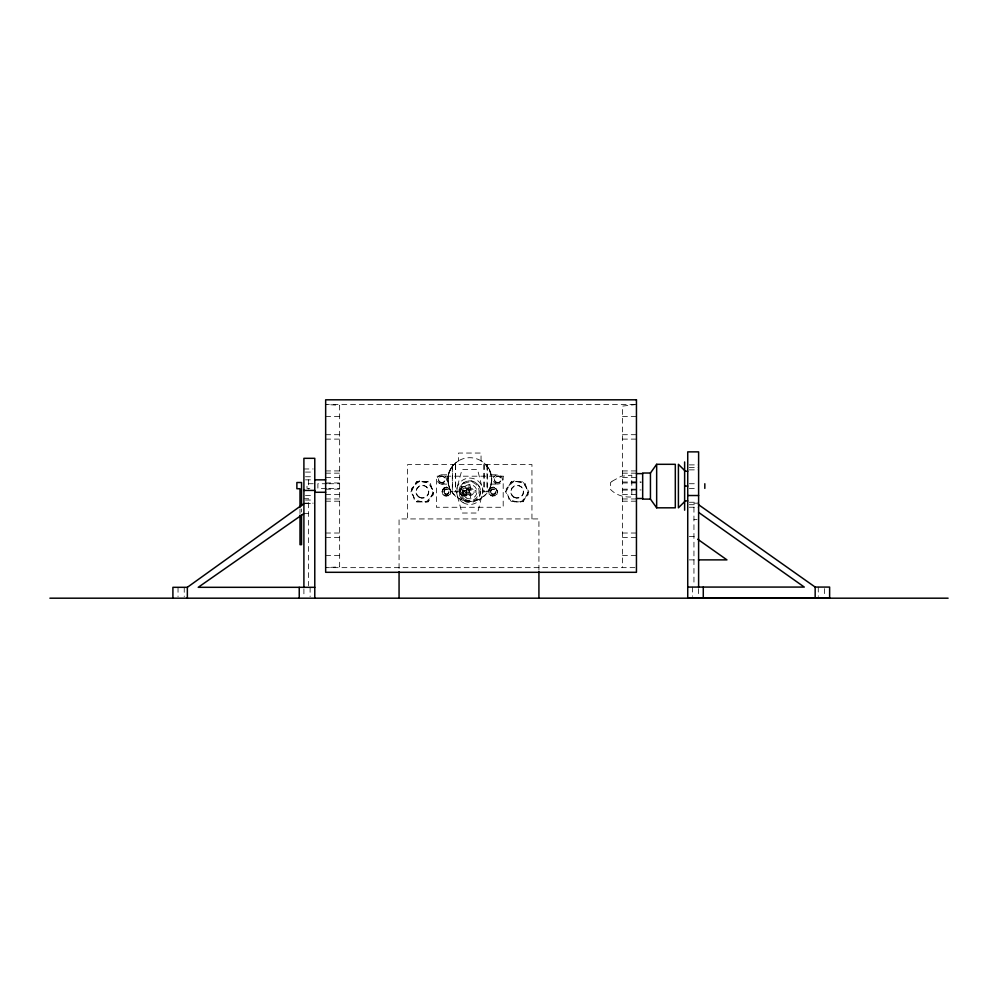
<?xml version="1.0" encoding="UTF-8"?>
<svg xmlns="http://www.w3.org/2000/svg" width="998" height="998" viewBox="0 0 998 998"><rect width="100%" height="100%" fill="white"/><g stroke="black" fill="none" stroke-linecap="round" stroke-linejoin="round"><path stroke-width="0.75" stroke-dasharray="4.99 3.74" d="M490.804 485.09C493.237 475.784 488.97 465.467 480.662 460.614M491.028 485.153C492.787 477.93 490.966 469.971 485.814 464.544M453.753 464.544C448.613 469.971 446.792 477.93 448.551 485.153M461.712 486.612L460.465 491.266L461.712 495.931M410.877 491.889L416.578 481.997L428.005 481.984L433.718 491.877L428.017 501.769L416.59 501.769L410.739 491.74L416.565 481.647L428.217 481.647L434.043 491.74L428.217 501.832L416.565 501.832M505.736 491.715L511.438 481.822L522.865 481.822L528.578 491.715L522.865 501.607L511.438 501.607M460.54 488.933L461.288 487.972M458.905 460.614A21.756 21.756 0 0 0 458.905 498.301A21.756 21.756 0 0 0 491.54 479.464A21.756 21.756 0 0 0 458.905 460.614C450.609 465.467 446.331 475.784 448.776 485.09M636.45 404.477L622.465 406.111L622.465 567.65M634.903 404.477L325.66 404.477L339.644 405.3L339.644 566.827L325.66 567.65L634.903 567.65M325.66 416.54L339.644 416.54M622.465 416.54L636.45 416.54M325.66 434.704L339.644 434.704M622.465 434.704L636.45 434.704M325.66 439.108L339.644 439.108M622.465 439.108L636.45 439.108M689.294 464.893L698.612 464.893M689.294 467.413L698.612 467.413M303.903 468.973L313.222 468.973M689.294 469.871L698.612 469.871M325.66 470.931L339.644 470.931M622.465 470.931L636.45 470.931M305.463 472.079L313.222 472.079M325.66 473.164L339.644 473.164M622.465 473.164L636.45 473.164M441.815 474.799L448.638 474.799M490.929 474.799L497.752 474.799M305.463 476.745L313.222 476.745M325.66 477.568L339.644 477.568M622.465 477.568L636.45 477.568M305.463 479.851L313.222 479.851M622.465 482.022L641.115 482.022M631.796 482.184L641.115 482.184M325.66 482.957L339.644 482.957M622.465 482.957L636.45 482.957M313.222 483.731L307.01 483.731L307.01 488.396L313.222 488.396M327.207 483.731L317.888 483.731L317.888 488.396L327.207 488.396M328.766 483.731L339.644 483.731M689.294 483.731L697.066 483.731M441.815 484.117L448.638 484.117M490.929 484.117L497.752 484.117M328.766 488.396L339.644 488.396M689.294 488.396L697.066 488.396M325.66 489.17L339.644 489.17M622.465 489.17L636.45 489.17M466.727 489.394L472.84 489.394M622.465 490.105L641.115 489.943M458.905 491.74L452.306 491.74L452.306 464.544M480.662 491.74A10.878 10.878 0 0 1 464.344 501.158A10.878 10.878 0 0 1 464.344 482.308A10.878 10.878 0 0 1 480.662 491.74L487.274 491.74L487.274 464.544M466.727 494.085L472.84 494.085M325.66 494.559L339.644 494.559M622.465 494.559L636.45 494.559M305.463 495.382L313.222 495.382M303.903 498.726L308.569 498.726L308.569 585.764M325.66 498.963L339.644 498.963M622.465 498.963L636.45 498.963M305.463 500.048L313.222 500.048M325.66 501.196L339.644 501.196M622.465 501.196L636.45 501.196M689.294 502.256L698.612 502.256M303.903 503.154L313.222 503.154M698.612 503.192L693.947 503.192L693.947 585.564M305.463 503.628L313.222 503.628M689.294 504.714L698.612 504.714M689.294 507.234L698.612 507.234M303.903 513.546L308.569 513.546M693.947 519.534L697.066 519.534M325.66 533.019L339.644 533.019M622.465 533.019L636.45 533.019M689.294 536.562L693.947 536.562L696.492 538.359M325.66 537.423L339.644 537.423M622.465 537.423L636.45 537.423M325.66 555.587L339.644 555.587M622.465 555.587L636.45 555.587M689.294 559.878L696.953 559.878M464.868 490.991L464.195 491.577L464.956 491.078M460.54 493.598L461.288 494.571M824.485 588.62L824.485 596.392M818.273 587.074L818.273 596.392M698.612 588.62L698.612 596.392M692.4 587.074L692.4 596.392M538.92 570.207L538.92 518.935L399.063 518.935L399.063 570.207M531.946 518.935L531.946 464.544L407.621 464.544L407.621 518.935M487.036 464.544L487.036 491.74M484.155 464.544L484.155 491.74M483.93 464.544L483.93 491.74M481.048 460.914L481.048 453.042L458.519 453.042L458.519 460.914M455.649 464.544L455.649 491.74M455.412 464.544L455.412 491.74M452.531 464.544L452.531 491.74M310.116 587.311L310.116 596.629M308.569 479.851L308.569 489.17M303.903 588.857L303.903 596.629M301.546 508.93L301.546 512.036M299.999 508.93L299.999 513.583M184.243 587.311L184.243 596.629M178.031 587.311L178.031 596.629M488.833 468.461A21.993 21.993 0 0 1 469.784 501.445A21.993 21.993 0 0 1 450.747 468.461M457.022 487.847L457.022 494.684L462.012 513.022L477.555 513.022L482.995 491.266L477.555 469.509L462.012 469.509L457.022 487.847M444.147 487.698L441.815 491.74L444.147 495.769L448.813 495.769L451.133 491.74L448.813 487.698L444.147 487.698M490.767 487.698L488.434 491.74L490.767 495.769L495.432 495.769L497.752 491.74L495.432 487.698L490.767 487.698M511.35 481.647L505.524 491.74L511.35 501.832L523.014 501.832L528.84 491.74L523.014 481.647L511.35 481.647M467.039 488.983L466.415 489.793A3.88 3.88 0 0 0 466.415 493.673L467.039 494.484A3.88 3.88 0 0 0 472.528 494.484L473.152 493.673A3.88 3.88 0 0 0 473.152 489.793L472.528 488.983A3.88 3.88 0 0 0 467.039 488.983M419.447 480.699L411.363 488.783L414.32 499.811L425.348 502.767L433.431 494.696L430.475 483.656L419.447 480.699M514.232 480.699L506.161 488.783L509.117 499.811L520.145 502.767L528.229 494.696L525.272 483.656L514.232 480.699M611.936 481.36L610.389 482.807L610.389 489.319C615.866 495.07 624 497.553 631.796 496.942L631.796 475.185L621.118 476.283L611.936 481.36M446.48 487.074L442.438 489.407L442.438 494.06L446.48 496.393L450.51 494.06L450.51 489.407L446.48 487.074M493.099 487.074L489.057 489.407L489.057 494.06L493.099 496.393L497.129 494.06L497.129 489.407L493.099 487.074M503.192 476.196L436.376 476.196L436.376 507.271L503.192 507.271L503.192 476.196M470.557 485.053L469.01 485.053L469.01 490.492L463.571 490.492L463.571 492.051L469.01 492.051L469.01 497.491L470.557 497.491L470.557 492.051L475.996 492.051L475.996 490.492L470.557 490.492L470.557 485.053M462.111 495.544A4.94 4.94 0 0 0 469.509 491.266A4.94 4.94 0 0 0 462.111 486.999A4.94 4.94 0 0 0 462.111 495.544M463.621 492.937A1.921 1.921 0 0 0 466.503 491.266A1.921 1.921 0 0 0 463.621 489.606A1.921 1.921 0 0 0 463.621 492.937M445.308 493.748A2.333 2.333 0 0 0 448.813 491.74A2.333 2.333 0 0 0 445.308 489.719A2.333 2.333 0 0 0 445.308 493.748M491.927 493.748A2.333 2.333 0 0 0 495.432 491.74A2.333 2.333 0 0 0 491.927 489.719A2.333 2.333 0 0 0 491.927 493.748M464.581 500.285A10.417 10.417 0 0 0 480.2 491.266A10.417 10.417 0 0 0 464.581 482.246A10.417 10.417 0 0 0 464.581 500.285M513.958 497.316A6.45 6.45 0 0 0 523.626 491.74A6.45 6.45 0 0 0 513.958 486.151A6.45 6.45 0 0 0 513.958 497.316M419.16 497.316A6.45 6.45 0 0 0 428.841 491.74A6.45 6.45 0 0 0 419.16 486.151A6.45 6.45 0 0 0 419.16 497.316M491.041 495.307A4.117 4.117 0 0 0 497.216 491.74A4.117 4.117 0 0 0 491.041 488.172A4.117 4.117 0 0 0 491.041 495.307M444.422 495.307A4.117 4.117 0 0 0 450.597 491.74A4.117 4.117 0 0 0 444.422 488.172A4.117 4.117 0 0 0 444.422 495.307M419.285 497.116A6.213 6.213 0 0 0 428.616 491.74A6.213 6.213 0 0 0 419.285 486.35A6.213 6.213 0 0 0 419.285 497.116M514.082 497.116A6.213 6.213 0 0 0 523.401 491.74A6.213 6.213 0 0 0 514.082 486.35A6.213 6.213 0 0 0 514.082 497.116M465.118 499.349A9.319 9.319 0 0 0 479.115 491.266A9.319 9.319 0 0 0 465.118 483.194A9.319 9.319 0 0 0 465.118 499.349M462.249 495.307A4.666 4.666 0 0 0 469.247 491.266A4.666 4.666 0 0 0 462.249 487.236A4.666 4.666 0 0 0 462.249 495.307M462.635 494.634A3.88 3.88 0 0 0 468.461 491.266A3.88 3.88 0 0 0 462.635 487.91A3.88 3.88 0 0 0 462.635 494.634M463.022 493.96A3.106 3.106 0 0 0 467.688 491.266A3.106 3.106 0 0 0 463.022 488.583A3.106 3.106 0 0 0 463.022 493.96M463.184 502.705A13.211 13.211 0 0 0 482.995 491.266A13.211 13.211 0 0 0 463.184 479.826A13.211 13.211 0 0 0 463.184 502.705M439.482 483.494A4.666 4.666 0 0 0 446.48 479.464A4.666 4.666 0 0 0 439.482 475.422A4.666 4.666 0 0 0 439.482 483.494M495.432 483.494A4.666 4.666 0 0 0 502.418 479.464A4.666 4.666 0 0 0 495.432 475.422A4.666 4.666 0 0 0 495.432 483.494M496.206 482.146A3.106 3.106 0 0 0 500.871 479.464A3.106 3.106 0 0 0 496.206 476.77A3.106 3.106 0 0 0 496.206 482.146M440.255 482.146A3.106 3.106 0 0 0 444.921 479.464A3.106 3.106 0 0 0 440.255 476.77A3.106 3.106 0 0 0 440.255 482.146M466.216 497.927A7.148 7.148 0 0 0 476.932 491.74A7.148 7.148 0 0 0 466.216 485.539A7.148 7.148 0 0 0 466.216 497.927M491.116 493.711A2.794 2.794 0 0 0 495.794 492.463A2.794 2.794 0 0 0 492.376 489.032A2.794 2.794 0 0 0 491.116 493.711M444.497 493.711A2.794 2.794 0 0 0 449.175 492.463A2.794 2.794 0 0 0 445.757 489.032A2.794 2.794 0 0 0 444.497 493.711M496.006 482.483A3.493 3.493 0 0 0 501.258 479.464A3.493 3.493 0 0 0 496.006 476.433A3.493 3.493 0 0 0 496.006 482.483M440.068 482.483A3.493 3.493 0 0 0 445.308 479.464A3.493 3.493 0 0 0 440.068 476.433A3.493 3.493 0 0 0 440.068 482.483M445.195 493.96A2.57 2.57 0 0 0 449.038 491.74A2.57 2.57 0 0 0 445.195 489.519A2.57 2.57 0 0 0 445.195 493.96M491.814 493.96A2.57 2.57 0 0 0 495.657 491.74A2.57 2.57 0 0 0 491.814 489.519A2.57 2.57 0 0 0 491.814 493.96"/><path stroke-width="1.5" d="M650.447 473.015L656.659 464.307L675.309 464.307L675.309 507.82L656.659 507.82L650.447 499.112L650.447 473.015L642.675 473.015L642.675 499.112L650.447 499.112M684.628 501.607L678.415 507.82L678.415 464.307L684.628 470.52M172.904 598.189L172.904 587.311L187.35 587.311L303.903 503.628M303.903 513.546L198.228 587.311L314.782 587.311M684.628 471.231L687.734 471.231M636.45 473.626L642.675 473.626M314.782 479.851L325.66 479.851M684.628 486.063L687.734 486.063M303.903 490.417L314.782 490.417M314.782 492.276L325.66 492.276M687.734 495.519L698.612 495.519M636.45 498.501L642.675 498.501M684.628 500.896L687.734 500.896M698.45 559.878L726.943 559.878L697.752 539.257M687.734 587.074L804.288 587.074L698.612 512.398M698.612 504.714L815.166 587.074L829.625 587.074L829.625 597.952L687.734 597.952L687.734 451.869L698.612 451.869L698.612 587.074M49.9 598.189L948.1 598.189M815.166 587.074L815.166 597.952M704.825 483.731L704.825 488.396M703.278 587.074L703.278 597.952M684.628 461.949L684.628 510.178M656.659 464.307L656.659 507.82M538.92 571.767L538.92 598.189M399.063 571.767L399.063 598.189M314.782 598.189L314.782 458.319L303.903 458.319L303.903 587.311M301.546 505.811L301.546 482.508L296.88 482.508L296.88 488.721L299.999 488.721L299.999 507.371M301.546 515.143L301.546 544.671L299.999 544.671L299.999 515.143M299.238 587.311L299.238 598.189M187.35 587.311L187.35 598.189M636.45 399.811L325.66 399.811L325.66 572.303L636.45 572.303L636.45 399.811"/></g></svg>
